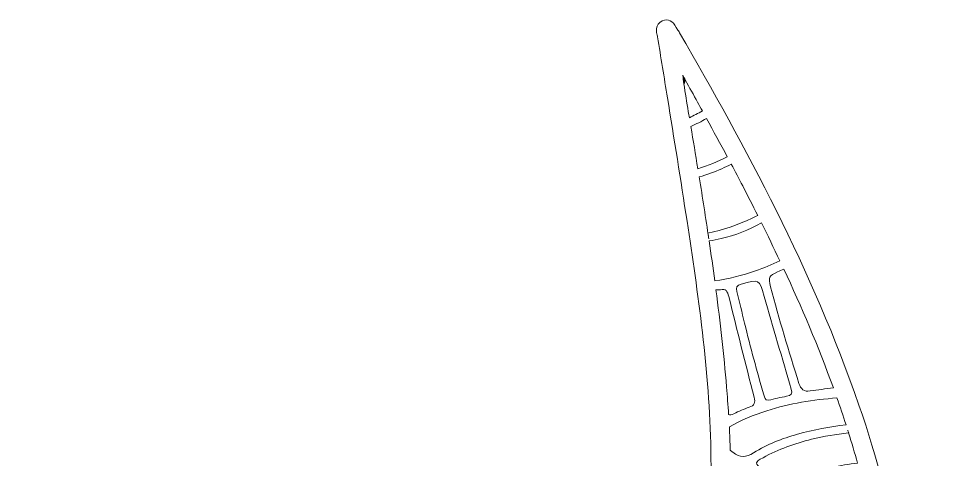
# Model space of a CAD drawing. Extents: x 269 to 1731, y -1926 to -73.
# Drawn here: x 962 to 1731, y -442 to -73 of the extents above; entities that cross this region are included whole.
import ezdxf

# ---------------------------------------------------------------- set-up
doc = ezdxf.new("R2010")
doc.units = 0
doc.header["$MEASUREMENT"] = 0
doc.layers.add('Layer 1', color=7, linetype='Continuous')

# ---------------------------------------------------------------- blocks, each defined once
blk = doc.blocks.new('block 5')
at = {"layer": 'Layer 1', "lineweight": 0}
for points, knots in [([(1727.83, -958.95), (1726.68, -954.34), (1724.8, -950), (1722.31, -945.93), (1722.29, -945.91), (1722.29, -945.89), (1722.27, -945.87), (1716.12, -937.89), (1708.18, -931.56), (1700.07, -925.88), (1667.18, -902.79), (1631.82, -888.44), (1589, -872.06), (1578.01, -867.86), (1566.75, -863.94), (1555.87, -860.14), (1555.87, -860.14), (1552.88, -859.1), (1552.88, -859.1), (1553.83, -858.46), (1554.76, -857.83), (1555.69, -857.18), (1588.32, -834.97), (1614.84, -810.79), (1637.02, -783.19), (1672.78, -738.74), (1693.97, -687.22), (1700.03, -630.03), (1707.51, -559.44), (1696.82, -487.29), (1665.36, -396.07), (1626.36, -282.98), (1570.22, -179.61), (1515.38, -84.76), (1515.38, -84.76), (1515.25, -84.5), (1515.25, -84.5), (1514.71, -83.61), (1514.12, -82.59), (1513.29, -81.58), (1513.11, -81.36), (1512.77, -80.67), (1512.54, -80.21), (1509.71, -74.47), (1505.77, -72.61), (1500.84, -74.73), (1494.21, -77.56), (1496.01, -84.45), (1496.59, -86.7), (1496.72, -87.2), (1496.86, -87.67), (1496.92, -88.11), (1499.63, -105.08), (1502.4, -122.06), (1505.15, -139.04), (1510.66, -172.86), (1516.33, -207.85), (1521.54, -242.3), (1530.4, -301.03), (1540.46, -367.6), (1541.49, -434.18), (1542, -468.91), (1541.21, -505.97), (1531.89, -541.69), (1517.09, -598.39), (1481.76, -633.77), (1423.88, -649.82), (1395.88, -657.59), (1365.21, -661.08), (1327.32, -660.76), (1323.6, -660.72), (1321.56, -660.09), (1319.84, -658.42), (1287.13, -626.78), (1245.2, -617.5), (1212.33, -612.95), (1150.71, -604.42), (1089.56, -610.2), (1032.67, -617.72), (1023.63, -618.91), (1014.52, -620.43), (1005.72, -621.89), (1003.82, -622.21), (1001.92, -622.51), (1000, -622.84), (998.08, -622.51), (996.18, -622.21), (994.28, -621.89), (985.48, -620.43), (976.37, -618.91), (967.33, -617.72), (910.44, -610.2), (849.29, -604.42), (787.67, -612.95), (754.8, -617.5), (712.87, -626.78), (680.16, -658.42), (678.44, -660.09), (676.4, -660.72), (672.68, -660.76), (634.79, -661.08), (604.12, -657.59), (576.12, -649.82), (518.24, -633.77), (482.91, -598.39), (468.11, -541.69), (458.79, -505.97), (458, -468.91), (458.51, -434.18), (459.54, -367.6), (469.6, -301.03), (478.46, -242.3), (483.67, -207.85), (489.34, -172.86), (494.85, -139.04), (497.6, -122.06), (500.37, -105.08), (503.08, -88.11), (503.14, -87.67), (503.28, -87.2), (503.41, -86.7), (503.99, -84.45), (505.79, -77.56), (499.16, -74.73), (494.23, -72.61), (490.29, -74.47), (487.46, -80.21), (487.23, -80.67), (486.89, -81.36), (486.71, -81.58), (485.88, -82.59), (485.29, -83.61), (484.75, -84.5), (484.75, -84.5), (484.62, -84.76), (484.62, -84.76), (429.78, -179.61), (373.64, -282.98), (334.64, -396.07), (303.18, -487.29), (292.49, -559.44), (299.97, -630.03), (306.03, -687.22), (327.22, -738.74), (362.98, -783.19), (385.16, -810.79), (411.68, -834.97), (444.31, -857.18), (445.24, -857.83), (446.17, -858.46), (447.12, -859.1), (447.12, -859.1), (444.13, -860.14), (444.13, -860.14), (433.25, -863.94), (421.99, -867.86), (411, -872.06), (368.18, -888.44), (332.82, -902.79), (299.93, -925.88), (291.82, -931.56), (283.88, -937.89), (277.73, -945.87), (277.71, -945.89), (277.71, -945.91), (277.69, -945.93), (275.2, -950), (273.32, -954.34), (272.17, -958.95), (268.8, -972.58), (272.25, -985.36), (278.09, -996.21), (279.65, -998.01), (281.37, -999.71), (283.25, -1001.27), (287.46, -1004.78), (291.72, -1008.73), (295.89, -1013.01), (318.51, -1036.18), (341.09, -1055.06), (364.68, -1070.45), (395.85, -1087.51), (429.8, -1099.64), (462.73, -1104.96), (474.64, -1106.88), (487.84, -1108.17), (501.79, -1108.17), (517.58, -1108.17), (534.3, -1106.51), (551.18, -1102.19), (572.26, -1096.85), (593.55, -1087.39), (613.5, -1071.92), (613.89, -1071.68), (614.27, -1071.42), (614.66, -1071.17), (615.16, -1070.83), (615.77, -1070.49), (616.4, -1070.14), (618.62, -1068.91), (621.23, -1067.47), (622.82, -1065.19), (622.74, -1067.45), (622.68, -1069.7), (622.64, -1071.94), (621.79, -1122.2), (623.55, -1166.98), (628, -1208.79), (635.42, -1278.33), (648.92, -1348.04), (669.24, -1421.91), (692.41, -1506.07), (724.43, -1590.9), (764.42, -1674.04), (766.72, -1678.82), (767.45, -1683.04), (766.74, -1687.33), (764.26, -1702.11), (765.53, -1716.28), (767.11, -1728.2), (771.88, -1764.21), (787.85, -1787.68), (815.89, -1799.99), (822.48, -1802.9), (825.35, -1806.54), (827.25, -1814.47), (833.78, -1841.58), (848.56, -1864.81), (871.2, -1883.49), (905.47, -1911.81), (946.27, -1926.12), (992.6, -1926.12), (995.03, -1926.12), (997.53, -1926.06), (1000, -1925.98), (1002.47, -1926.06), (1004.97, -1926.12), (1007.4, -1926.12), (1053.73, -1926.12), (1094.53, -1911.81), (1128.8, -1883.49), (1151.44, -1864.81), (1166.22, -1841.58), (1172.75, -1814.47), (1174.65, -1806.54), (1177.52, -1802.9), (1184.11, -1799.99), (1212.15, -1787.68), (1228.12, -1764.21), (1232.89, -1728.2), (1234.47, -1716.28), (1235.74, -1702.11), (1233.26, -1687.33), (1232.55, -1683.04), (1233.28, -1678.82), (1235.58, -1674.04), (1275.57, -1590.9), (1307.59, -1506.07), (1330.76, -1421.91), (1351.08, -1348.04), (1364.58, -1278.33), (1372, -1208.79), (1376.45, -1166.98), (1378.21, -1122.2), (1377.36, -1071.94), (1377.32, -1069.7), (1377.26, -1067.45), (1377.18, -1065.19), (1378.77, -1067.47), (1381.38, -1068.91), (1383.6, -1070.14), (1384.23, -1070.49), (1384.84, -1070.83), (1385.34, -1071.17), (1385.73, -1071.42), (1386.11, -1071.68), (1386.5, -1071.92), (1406.45, -1087.39), (1427.74, -1096.85), (1448.82, -1102.19), (1465.7, -1106.51), (1482.42, -1108.17), (1498.21, -1108.17), (1512.16, -1108.17), (1525.36, -1106.88), (1537.27, -1104.96), (1570.2, -1099.64), (1604.15, -1087.51), (1635.32, -1070.45), (1658.91, -1055.06), (1681.49, -1036.18), (1704.11, -1013.01), (1708.28, -1008.73), (1712.54, -1004.78), (1716.75, -1001.27), (1718.63, -999.71), (1720.35, -998.01), (1721.91, -996.21), (1727.75, -985.36), (1731.2, -972.58), (1727.83, -958.95)], [0, 0, 0, 0, 1, 1, 1, 2, 2, 2, 3, 3, 3, 4, 4, 4, 5, 5, 5, 6, 6, 6, 7, 7, 7, 8, 8, 8, 9, 9, 9, 10, 10, 10, 11, 11, 11, 12, 12, 12, 13, 13, 13, 14, 14, 14, 15, 15, 15, 16, 16, 16, 17, 17, 17, 18, 18, 18, 19, 19, 19, 20, 20, 20, 21, 21, 21, 22, 22, 22, 23, 23, 23, 24, 24, 24, 25, 25, 25, 26, 26, 26, 27, 27, 27, 28, 28, 28, 29, 29, 29, 30, 30, 30, 31, 31, 31, 32, 32, 32, 33, 33, 33, 34, 34, 34, 35, 35, 35, 36, 36, 36, 37, 37, 37, 38, 38, 38, 39, 39, 39, 40, 40, 40, 41, 41, 41, 42, 42, 42, 43, 43, 43, 44, 44, 44, 45, 45, 45, 46, 46, 46, 47, 47, 47, 48, 48, 48, 49, 49, 49, 50, 50, 50, 51, 51, 51, 52, 52, 52, 53, 53, 53, 54, 54, 54, 55, 55, 55, 56, 56, 56, 57, 57, 57, 58, 58, 58, 59, 59, 59, 60, 60, 60, 61, 61, 61, 62, 62, 62, 63, 63, 63, 64, 64, 64, 65, 65, 65, 66, 66, 66, 67, 67, 67, 68, 68, 68, 69, 69, 69, 70, 70, 70, 71, 71, 71, 72, 72, 72, 73, 73, 73, 74, 74, 74, 75, 75, 75, 76, 76, 76, 77, 77, 77, 78, 78, 78, 79, 79, 79, 80, 80, 80, 81, 81, 81, 82, 82, 82, 83, 83, 83, 84, 84, 84, 85, 85, 85, 86, 86, 86, 87, 87, 87, 88, 88, 88, 89, 89, 89, 90, 90, 90, 91, 91, 91, 92, 92, 92, 93, 93, 93, 94, 94, 94, 95, 95, 95, 96, 96, 96, 97, 97, 97, 98, 98, 98, 99, 99, 99, 100, 100, 100, 100]), ([(1522.63, -150.58), (1521.3, -142.88), (1520.11, -135.04), (1518.99, -127.29), (1518.63, -124.91), (1518.27, -122.52), (1517.94, -120.16), (1518.69, -121.53), (1519.42, -122.89), (1520.17, -124.24), (1523.58, -130.43), (1526.98, -136.61), (1530.36, -142.78), (1531.69, -145.2), (1533.04, -147.63), (1534.38, -150.06), (1530.82, -152.06), (1527.18, -153.94), (1523.5, -155.74), (1523.2, -154.02), (1522.92, -152.3), (1522.63, -150.58)], [0, 0, 0, 0, 1, 1, 1, 2, 2, 2, 3, 3, 3, 4, 4, 4, 5, 5, 5, 6, 6, 6, 7, 7, 7, 7]), ([(1524.72, -162.99), (1529.26, -160.99), (1533.63, -158.77), (1537.84, -156.36), (1543.66, -166.92), (1549.48, -177.59), (1555.22, -188.31), (1547.34, -192.51), (1539.11, -195.79), (1530.6, -198.37), (1528.68, -186.59), (1526.72, -174.8), (1524.72, -162.99)], [0, 0, 0, 0, 1, 1, 1, 2, 2, 2, 3, 3, 3, 4, 4, 4, 4]), ([(1531.73, -205.25), (1538.16, -203.35), (1544.49, -201.06), (1550.77, -198.35), (1553.44, -197.18), (1556.01, -195.87), (1558.54, -194.49), (1561.77, -200.58), (1564.97, -206.7), (1568.12, -212.79), (1572.26, -220.81), (1576.45, -229.02), (1580.65, -237.39), (1579.08, -238.18), (1577.5, -238.97), (1575.92, -239.72), (1563.83, -245.4), (1551.36, -249.78), (1539.09, -252.29), (1539.31, -253.79), (1539.53, -255.32), (1539.76, -256.84), (1537.21, -239.66), (1534.52, -222.49), (1531.73, -205.25)], [0, 0, 0, 0, 1, 1, 1, 2, 2, 2, 3, 3, 3, 4, 4, 4, 5, 5, 5, 6, 6, 6, 7, 7, 7, 8, 8, 8, 8]), ([(1540.04, -258.74), (1543.39, -258.17), (1546.71, -257.51), (1550.05, -256.78), (1561.95, -254.15), (1573.03, -249.34), (1583.79, -243.66), (1588.96, -254.03), (1594.12, -264.66), (1599.27, -275.5), (1592.64, -278.51), (1585.83, -281.26), (1578.85, -283.71), (1567.53, -287.65), (1556.17, -290.42), (1544.75, -292.1), (1543.25, -280.98), (1541.68, -269.86), (1540.04, -258.74)], [0, 0, 0, 0, 1, 1, 1, 2, 2, 2, 3, 3, 3, 4, 4, 4, 5, 5, 5, 6, 6, 6, 6]), ([(1643.99, -381.68), (1637.48, -382.34), (1631.03, -383.37), (1624.52, -384.24), (1619.37, -384.99), (1616.74, -382.85), (1615.16, -377.85), (1606.81, -351.03), (1598.55, -324.2), (1591.51, -297.01), (1589.45, -289.08), (1589.93, -288.09), (1597.25, -284.66), (1598.97, -283.83), (1600.73, -283.1), (1602.51, -282.35), (1617.16, -313.67), (1631.4, -346.88), (1643.99, -381.68)], [0, 0, 0, 0, 1, 1, 1, 2, 2, 2, 3, 3, 3, 4, 4, 4, 5, 5, 5, 6, 6, 6, 6]), ([(1566.85, -294.83), (1581.87, -290.58), (1581.91, -290.44), (1586.19, -305.14), (1593.71, -330.95), (1601.01, -356.81), (1608.65, -382.6), (1609.87, -386.73), (1608.69, -387.98), (1604.87, -388.65), (1599.82, -389.52), (1594.83, -390.83), (1589.83, -391.95), (1586.37, -392.31), (1586.5, -389.4), (1585.91, -387.5), (1579.85, -367.69), (1574.71, -347.61), (1569.68, -327.52), (1567.47, -318.72), (1565.57, -309.83), (1563.27, -301.07), (1562.32, -297.49), (1563.13, -295.88), (1566.85, -294.83)], [0, 0, 0, 0, 1, 1, 1, 2, 2, 2, 3, 3, 3, 4, 4, 4, 5, 5, 5, 6, 6, 6, 7, 7, 7, 8, 8, 8, 8]), ([(1577.68, -389.42), (1578.85, -393.97), (1577.98, -396.37), (1573.48, -397.89), (1569.11, -399.36), (1564.84, -401.22), (1560.76, -403.35), (1558.7, -404.44), (1557.32, -404.56), (1556.35, -403.95), (1555.85, -396.09), (1555.26, -388.39), (1554.62, -380.93), (1552.33, -353.76), (1549.28, -326.71), (1545.74, -299.7), (1546.87, -299.58), (1548.13, -299.52), (1549.62, -299.5), (1553.79, -298.36), (1555.44, -300.81), (1556.52, -305.24), (1563.39, -333.34), (1570.44, -361.4), (1577.68, -389.42)], [0, 0, 0, 0, 1, 1, 1, 2, 2, 2, 3, 3, 3, 4, 4, 4, 5, 5, 5, 6, 6, 6, 7, 7, 7, 8, 8, 8, 8]), ([(1654.58, -412.53), (1641, -414.16), (1627.47, -416.71), (1614.01, -420.37), (1601.05, -423.87), (1588.6, -428.78), (1577.26, -435.94), (1570.97, -439.9), (1565.94, -440.4), (1559.93, -435.47), (1559.24, -434.88), (1558.46, -434.36), (1557.71, -433.81), (1557.55, -427.22), (1557.3, -420.73), (1556.96, -414.32), (1566.79, -408.4), (1577.3, -404.24), (1588.23, -400.74), (1607.5, -394.57), (1627.15, -391.6), (1646.98, -390), (1649.61, -397.44), (1652.14, -404.96), (1654.58, -412.53)], [0, 0, 0, 0, 1, 1, 1, 2, 2, 2, 3, 3, 3, 4, 4, 4, 5, 5, 5, 6, 6, 6, 7, 7, 7, 8, 8, 8, 8]), ([(1656.79, -419.36), (1656.79, -419.36), (1656.77, -419.36), (1656.77, -419.36), (1659.36, -427.67), (1661.86, -436.08), (1664.23, -444.55), (1649.71, -446.29), (1635.54, -449.46), (1622.14, -454.11), (1616.46, -456.09), (1611.1, -458.76), (1605.78, -461.45), (1603.52, -462.6), (1601.8, -462.62), (1599.72, -461), (1594.74, -457.1), (1589.49, -453.54), (1584.49, -449.66), (1578.11, -444.71), (1578.15, -443.82), (1585.12, -440), (1597.94, -432.96), (1611.63, -428.07), (1625.82, -424.61), (1636.01, -422.11), (1646.28, -420.45), (1656.77, -419.36), (1656.51, -418.57), (1656.26, -417.78), (1656.02, -416.99), (1656.28, -417.78), (1656.53, -418.57), (1656.79, -419.36)], [0, 0, 0, 0, 1, 1, 1, 2, 2, 2, 3, 3, 3, 4, 4, 4, 5, 5, 5, 6, 6, 6, 7, 7, 7, 8, 8, 8, 9, 9, 9, 10, 10, 10, 11, 11, 11, 11])]:
    blk.add_open_spline(points, degree=3, knots=knots, dxfattribs=at)
blk = doc.blocks.new('block 2')
at = {"layer": 'Layer 1', "true_color": 0xf4d7b7}
h = blk.add_hatch(color=254, dxfattribs=at)
h.dxf.hatch_style = 2
edge = h.paths.add_edge_path()
edge.add_spline(control_points=[(1520.17, -124.25), (1519.8, -125.28), (1519.4, -126.29), (1518.99, -127.3), (1518.63, -124.92), (1518.27, -122.53), (1517.94, -120.17), (1518.69, -121.54), (1519.42, -122.9), (1520.17, -124.25)], knot_values=[0, 0, 0, 0, 1, 1, 1, 2, 2, 2, 3, 3, 3, 3], degree=3, periodic=1)
at = {"layer": 'Layer 1', "lineweight": 0}
blk.add_open_spline([(1520.17, -124.25), (1519.8, -125.28), (1519.4, -126.29), (1518.99, -127.3), (1518.63, -124.92), (1518.27, -122.53), (1517.94, -120.17), (1518.69, -121.54), (1519.42, -122.9), (1520.17, -124.25)], degree=3, knots=[0, 0, 0, 0, 1, 1, 1, 2, 2, 2, 3, 3, 3, 3], dxfattribs=at)
at = {"layer": 'Layer 1'}
blk.add_blockref('block 5', (0, 0), dxfattribs=at)

msp = doc.modelspace()

# ---------------------------------------------------------------- block references
at = {"layer": 'Layer 1'}
msp.add_blockref('block 2', (0, 0), dxfattribs=at)

doc.saveas('drawing.dxf')
